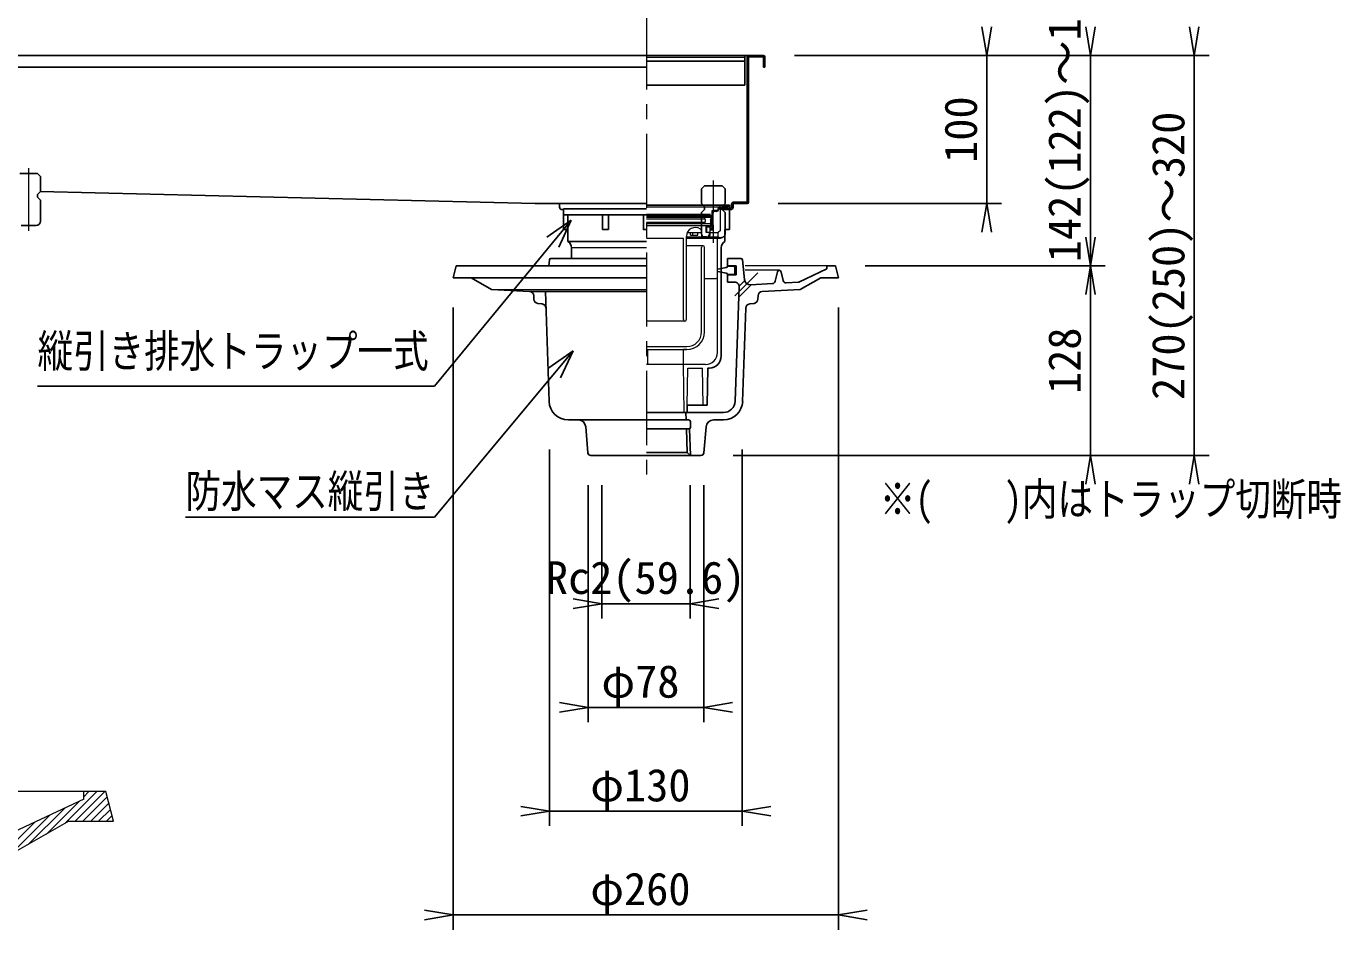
# Model space of a CAD drawing. Units: millimetres at full size, sheet at 1:10. Extents: x -1488 to 1365, y -1052 to 870.
# Drawn here: x -598 to 289, y -460 to 150 of the extents above; entities that cross this region are included whole.
import ezdxf
from ezdxf.enums import TextEntityAlignment as Align

# ---------------------------------------------------------------- set-up
doc = ezdxf.new("R2010")
doc.units = ezdxf.units.MM
doc.header["$LTSCALE"] = 10
doc.linetypes.add('CHAIN1', pattern=[8, 5, -1, 1, -1])
doc.linetypes.add('DASHED2', pattern=[3, 2, -1])
for name, color, linetype, lineweight in [('0-0_計極細', 45, 'Continuous', 15), ('0-1_計細線', 3, 'Continuous', 25), ('0-E_極細4', 14, 'Continuous', 15)]:
    doc.layers.add(name, color=color, linetype=linetype, lineweight=lineweight)
doc.layers.add('0-5_寸法線', color=7, linetype='Continuous')
doc.styles.add('ＭＳ ゴシック', font='')
doc.styles.get('ＭＳ ゴシック').set_extended_font_data('MS Gothic')

# ---------------------------------------------------------------- blocks, each defined once
blk = doc.blocks.new('open_arrow')
at = {"color": 0, "linetype": 'Continuous', "lineweight": -2}
blk.add_lwpolyline([(7.5, 1.25), (0, 0), (7.5, -1.25)], dxfattribs=at)

msp = doc.modelspace()

# ---------------------------------------------------------------- linework, layer by layer
at = {"layer": '0-0_計極細', "linetype": 'CHAIN1'}
for p, q in [((-179.4, 557.3), (-179.4, -161.57)), ((-596.4, 54.12), (-596.4, 11.93)), ((-119.67, -31.94), (-104.14, -16.4))]:
    msp.add_line(p, q, dxfattribs=at)
at = {"layer": '0-0_計極細'}
for p, q in [((-179.4, 129.11), (-112.9, 129.11)), ((-179.4, 28.12), (-129.42, 28.12)), ((-129.42, 28.12), (-123.4, 29.12)), ((-129.42, 27.41), (-123.4, 28.41)), ((-129.42, 12.1), (-129.42, 27.42)), ((-123.4, 26.71), (-129.42, 25.91)), ((-135.9, 21.22), (-179.4, 21.22)), ((-179.4, 21.02), (-135.25, 21.02)), ((-179.4, 20.02), (-140.15, 20.02)), ((-179.2, 23.12), (-136.2, 23.12)), ((-179.2, 22.12), (-135.6, 22.12)), ((-140.15, 17.72), (-139.65, 18.22)), ((-139.65, 21.02), (-139.65, 20.52)), ((-139.65, 19.52), (-139.65, 18.22)), ((-136.05, 19.52), (-135.25, 21.02)), ((-136.05, 19.52), (-136.05, 16.72)), ((-135.9, 21.22), (-135.9, 22.12)), ((-135.1, 25.62), (-133.15, 25.62)), ((-135.1, 22.62), (-135.1, 25.62)), ((-135.1, 13.32), (-135.1, 23.87)), ((-134.4, 12.62), (-134.4, 23.87)), ((-132.16, 25.62), (-133.35, 25.62)), ((-132.16, 24.92), (-133.35, 24.92)), ((-179.4, 17.72), (-140.15, 17.72)), ((-179.4, 16.72), (-136.05, 16.72)), ((-135.9, 16.62), (-179.4, 16.62)), ((-135.9, 15.12), (-179.4, 15.12)), ((-151.85, 10.62), (-141.91, 10.62)), ((-149.62, 8.92), (-149.62, 10.62)), ((-149.62, 8.92), (-144.62, 8.92)), ((-148.12, 8.92), (-148.12, 10.62)), ((-144.62, 8.92), (-144.62, 10.62)), ((-141.9, 7.72), (-141.9, 10.72)), ((-139.65, 17.22), (-140.15, 17.72)), ((-139.65, 17.22), (-139.65, 16.72)), ((-139.15, 10.72), (-139.15, 15.12)), ((-139.15, 14.62), (-135.1, 14.62)), ((-138.65, 10.72), (-138.65, 14.62)), ((-136.4, 8.62), (-136.4, 14.62)), ((-136.4, 13.32), (-135.1, 13.32)), ((-136.4, 12.62), (-134.4, 12.62)), ((-136.4, 10.62), (-130.9, 10.62)), ((-135.9, 15.12), (-135.9, 16.62)), ((-129.42, 12.1), (-130.9, 10.62)), ((-130.9, 7.71), (-130.9, 10.62)), ((-179.4, 0.38), (-229.9, 0.38)), ((-179.4, 6.91), (-154.4, 6.91)), ((-154.4, -48.08), (-154.4, 6.91)), ((-152.5, 6.91), (-129.42, 6.91)), ((-152.4, -48.08), (-152.4, 8.09)), ((-152.4, 7.71), (-130.9, 7.71)), ((-141.15, 1.71), (-152.4, 1.71)), ((-142.15, -56.29), (-142.15, 0.71)), ((-138.9, 7.72), (-141.9, 7.72)), ((-140.15, -56.29), (-140.15, 0.71)), ((-137.23, 8.62), (-136.4, 8.62)), ((-131.4, -19.37), (-131.4, 6.91)), ((-129.42, 6.91), (-130.9, 7.71)), ((-140.15, -20.36), (-132.28, -20.36)), ((-131.4, -70.29), (-131.4, -19.37)), ((-283.84, -27.72), (-179.4, -27.72)), ((-140.15, -56.29), (-140.15, -29.29)), ((-153.4, -49.08), (-179.4, -49.08)), ((-152.41, -48.21), (-152.41, -48.21)), ((-179.4, -66.29), (-152.15, -66.29)), ((-179.4, -68.29), (-178.47, -68.29)), ((-178.47, -68.29), (-152.15, -68.29)), ((-178.41, -77.79), (-178.47, -68.3)), ((-152.15, -68.29), (-154.4, -68.29)), ((-154.4, -78.29), (-154.4, -68.29)), ((-154.4, -78.29), (-179.4, -78.29)), ((-154.4, -78.39), (-154.4, -78.29)), ((-139.4, -78.29), (-154.4, -78.29)), ((-153.9, -110.79), (-154.4, -78.29)), ((-151.82, -105.79), (-151.4, -80.79)), ((-151.4, -80.79), (-141.4, -80.79)), ((-141.15, -105.79), (-141.4, -80.79))]:
    msp.add_line(p, q, dxfattribs=at)
at = {"layer": '0-0_計極細', "linetype": 'DASHED2'}
msp.add_line((-134.4, 45.86), (-134.4, 3.66), dxfattribs=at)
at = {"layer": '0-0_計極細'}
for points in [[(-139.65, 19.52), (-140.15, 20.02), (-139.65, 20.52)], [(-136.9, 9.72), (-136.9, 10.72), (-139.15, 10.72)]]:
    msp.add_lwpolyline(points, dxfattribs=at)
for centre, radius, start, end in [((-129.42, 26.37), 1.75, 90, 173.7163), ((-129.42, 26.37), 1.05, 90, 172.98762), ((-135.6, 22.62), 0.5, 270, 360), ((-133.35, 23.87), 1.75, 90, 180), ((-133.35, 23.87), 1.05, 90, 180), ((-132.16, 26.62), 1, 270, 356.64911), ((-132.16, 26.62), 1.7, 270, 355.891), ((-146.4, 8.09), 6, 55.16629, 180), ((-144.9, 10.72), 3, 0, 50.0295), ((-138.9, 9.72), 2, 270, 360), ((-141.15, 0.71), 1, 90, 180), ((-141.15, 0.71), 1, 0, 90), ((-132.4, -19.37), 1, 277.18076, 360), ((-153.4, -48.08), 1, 180, 270), ((-153.4, -48.08), 1, 270, 360), ((-152.15, -56.29), 12, 270, 360), ((-152.15, -56.29), 10, 270, 360), ((-139.4, -70.29), 8, 270, 360), ((-177.91, -77.79), 0.5, 180.39514, 270)]:
    msp.add_arc(centre, radius, start, end, dxfattribs=at)
at = {"layer": '0-1_計細線'}
for p, q in [((-110.4, 130.21), (-1092.4, 130.21)), ((-179.4, 126.31), (-112.9, 126.31)), ((-112.9, 130.21), (-112.9, 110.21)), ((-111.4, 129.21), (-111.4, 31.21)), ((-100.4, 130.21), (-110.4, 130.21)), ((-110.4, 129.21), (-110.4, 31.21)), ((-100.4, 129.21), (-110.4, 129.21)), ((-100.4, 122.21), (-100.4, 129.21)), ((-99.4, 122.21), (-99.4, 129.21)), ((-1093.4, 122.21), (-179.4, 122.21)), ((-100.4, 122.21), (-99.4, 122.21)), ((-179.4, 110.21), (-112.9, 110.21)), ((-602.18, 50.47), (-590.18, 50.47)), ((-588.18, 48.47), (-590.18, 50.47)), ((-588.18, 38.47), (-588.18, 48.47)), ((-588.18, 38.47), (-590.18, 36.47)), ((-590.18, 36.47), (-590.18, 34.47)), ((-254.4, 30.21), (-588.37, 38.28)), ((-590.18, 34.47), (-588.18, 32.47)), ((-588.18, 32.47), (-588.18, 18.47)), ((-179.4, 30.21), (-254.4, 30.21)), ((-237.9, 29.71), (-237.9, 27.71)), ((-235.4, 26.71), (-179.4, 26.71)), ((-235.4, 12.71), (-235.4, 26.71)), ((-179.4, 29.12), (-123.4, 29.12)), ((-123.4, 12.71), (-123.4, 29.12)), ((-121.9, 29.71), (-121.9, 27.71)), ((-120.9, 29.71), (-120.9, 27.71)), ((-111.4, 31.21), (-120.4, 31.21)), ((-111.4, 30.21), (-120.4, 30.21)), ((-236.4, 26.21), (-235.4, 26.21)), ((-179.4, 22.71), (-235.4, 22.71)), ((-232.4, 4.71), (-232.4, 22.71)), ((-208.9, 12.71), (-208.9, 22.71)), ((-204.9, 12.71), (-204.9, 22.71)), ((-122.4, 26.21), (-128.4, 26.21)), ((-601.18, 15.47), (-591.18, 15.47)), ((-232.4, 12.71), (-235.4, 12.71)), ((-204.9, 12.71), (-208.9, 12.71)), ((-126.4, 4.71), (-126.4, 12.71)), ((-126.4, 12.71), (-123.4, 12.71)), ((-179.4, 4.71), (-232.4, 4.71)), ((-229.9, -6.79), (-229.9, 0.38)), ((-128.9, -72.79), (-128.9, 0.38)), ((-244.81, -7.68), (-245.26, -11.79)), ((-243.81, -6.79), (-179.4, -6.79)), ((-115.61, -6.79), (-124.71, -6.79)), ((-124.71, -11.79), (-124.71, -6.79)), ((-114.62, -7.68), (-113.13, -21.03)), ((-309.71, -19.79), (-307.72, -11.79)), ((-307.72, -11.79), (-179.4, -11.79)), ((-125.52, -12.95), (-131.21, -14.09)), ((-131.21, -15.49), (-125.52, -16.63)), ((-118.71, -11.79), (-124.71, -11.79)), ((-120.71, -11.98), (-124.71, -11.98)), ((-120.71, -17.58), (-124.71, -17.58)), ((-119.71, -16.58), (-119.71, -12.98)), ((-118.71, -17.79), (-118.71, -11.79)), ((-90.97, -15.93), (-92.41, -22.21)), ((-88.46, -15.95), (-87.12, -21.7)), ((-57.69, -13.77), (-76.47, -22.69)), ((-57.71, -13.79), (-57.71, -11.79)), ((-51.71, -11.79), (-57.71, -11.79)), ((-49.71, -19.79), (-51.71, -11.79)), ((-309.71, -19.79), (-179.4, -19.79)), ((-118.71, -17.79), (-124.71, -17.79)), ((-124.71, -22.79), (-124.71, -17.79)), ((-119.82, -22.79), (-124.71, -22.79)), ((-116.82, -25.89), (-119.41, -103.06)), ((-117.05, -32.85), (-108.77, -24.57)), ((-116.82, -25.55), (-112.99, -21.72)), ((-94.25, -23.76), (-108.94, -24.58)), ((-76.73, -22.77), (-85.06, -23.24)), ((-61.69, -19.79), (-75.59, -27.72)), ((-49.71, -19.79), (-61.69, -19.79)), ((-258.24, -29.15), (-179.4, -29.15)), ((-255.41, -32.05), (-255.34, -34.23)), ((-247.5, -29.15), (-245.02, -103.23)), ((-104.02, -32.05), (-104.09, -34.23)), ((-75.59, -27.72), (-101.19, -29.15)), ((-252.71, -37.11), (-249.75, -37.47)), ((-112.3, -40.35), (-114.41, -103.23)), ((-106.72, -37.11), (-109.67, -37.47)), ((-151.9, -110.79), (-151.82, -105.79)), ((-151.82, -105.79), (-138.3, -105.79)), ((-179.4, -110.79), (-151.9, -110.79)), ((-127.4, -110.79), (-179.4, -110.79)), ((-152.68, -110.79), (-152.52, -115.79)), ((-232.02, -115.79), (-179.4, -115.79)), ((-220.33, -120.37), (-218.85, -137.96)), ((-150.71, -115.79), (-179.4, -115.79)), ((-150.71, -121.79), (-179.4, -121.79)), ((-152.32, -121.79), (-151.78, -137.79)), ((-150.31, -121.79), (-149.71, -139.79)), ((-149.71, -120.79), (-149.71, -116.79)), ((-139.1, -120.37), (-140.57, -137.96)), ((-127.4, -115.79), (-134.12, -115.79)), ((-216.86, -139.79), (-179.4, -139.79)), ((-151.78, -137.79), (-179.4, -137.79)), ((-142.57, -139.79), (-179.4, -139.79)), ((-151.78, -137.8), (-149.71, -139.79))]:
    msp.add_line(p, q, dxfattribs=at)
at = {"layer": '0-1_計細線', "linetype": 'DASHED2'}
for p, q in [((-140.18, 42.21), (-142.18, 40.21)), ((-142.18, 30.21), (-142.18, 40.21)), ((-140.18, 42.21), (-128.18, 42.21)), ((-126.18, 40.21), (-128.18, 42.21)), ((-126.18, 30.21), (-126.18, 40.21)), ((-142.18, 24.21), (-142.18, 10.21)), ((-126.18, 24.21), (-126.18, 10.21)), ((-139.18, 7.21), (-129.18, 7.21))]:
    msp.add_line(p, q, dxfattribs=at)
at = {"layer": '0-1_計細線', "lineweight": 15}
for p, q in [((-57.71, -11.79), (-112.71, -11.79)), ((-89.71, -14.79), (-112.71, -14.79))]:
    msp.add_line(p, q, dxfattribs=at)
at = {"layer": '0-1_計細線', "linetype": 'DASHED2'}
for points in [[(-142.18, 30.21), (-140.18, 28.21), (-140.18, 26.21), (-142.18, 24.21)], [(-126.18, 30.21), (-128.18, 28.21), (-128.18, 26.21), (-126.18, 24.21)]]:
    msp.add_lwpolyline(points, dxfattribs=at)
at = {"layer": '0-1_計細線'}
for points in [[(-122.4, 27.21), (-128.4, 27.21), (-128.4, 26.21)], [(-179.4, 12.71), (-181.4, 12.71), (-181.4, 22.71)], [(-297.73, -19.79), (-283.84, -27.72), (-258.24, -29.15)], [(-138.3, -105.79), (-137.9, -80.79), (-136.9, -80.79)]]:
    msp.add_lwpolyline(points, dxfattribs=at)
for centre, radius, start, end in [((-110.4, 129.21), 1, 90, 180), ((-100.4, 129.21), 1, 0, 90), ((-238.4, 29.71), 0.5, 0, 90), ((-236.4, 27.71), 1.5, 180, 270), ((-122.4, 27.71), 1.5, 270, 360), ((-122.4, 27.71), 0.5, 270, 360), ((-120.4, 29.71), 1.5, 90, 180), ((-120.4, 29.71), 0.5, 90, 180), ((-111.4, 31.21), 1, 270, 360), ((-591.18, 18.47), 3, 270, 360), ((-234.9, 0.38), 5, 0, 60), ((-123.9, 0.38), 5, 120, 180), ((-243.81, -7.79), 1, 90, 173.65981), ((-115.61, -7.79), 1, 6.34019, 90), ((-125.71, -11.96), 1, 281.33475, 360), ((-125.71, -17.61), 1, 0, 78.66525), ((-120.71, -12.98), 1, 0, 90), ((-120.71, -16.58), 1, 270, 360), ((-89.5, -16.29), 1.5, 98.1445, 160.17913), ((-89.93, -16.29), 1.5, 13.20109, 81.8555), ((-119.82, -25.79), 3, 358.07878, 90), ((-109.16, -20.59), 4, 186.34019, 273.20791), ((-94.36, -21.76), 2, 273.20791, 347.09818), ((-85.17, -21.24), 2, 193.20109, 273.20791), ((-76.9, -21.79), 1, 270, 295.41929), ((-258.41, -32.15), 3, 1.92122, 86.79209), ((-252.34, -34.13), 3, 181.92122, 262.89591), ((-107.09, -34.13), 3, 277.10409, 358.07878), ((-101.02, -32.15), 3, 93.20791, 178.07878), ((-250.12, -40.45), 3, 1.92122, 82.89591), ((-109.3, -40.45), 3, 97.10409, 178.07878), ((-136.9, -72.79), 8, 270, 360), ((-232.02, -102.79), 13, 181.92122, 270), ((-127.4, -102.79), 8, 270, 358.07878), ((-127.4, -102.79), 13, 270, 358.07878), ((-225.31, -120.79), 5, 4.79504, 90), ((-150.71, -116.79), 1, 0, 90), ((-150.71, -120.79), 1, 270, 360), ((-134.12, -120.79), 5, 90, 175.20496), ((-216.86, -137.79), 2, 184.79504, 270), ((-142.57, -137.79), 2, 270, 355.20496)]:
    msp.add_arc(centre, radius, start, end, dxfattribs=at)
at = {"layer": '0-1_計細線', "linetype": 'DASHED2'}
for centre, start, end in [((-139.18, 10.21), 180, 270), ((-129.18, 10.21), 270, 360)]:
    msp.add_arc(centre, 3, start, end, dxfattribs=at)
at = {"layer": '0-5_寸法線'}
for p, q in [((-79.4, 130.21), (60.29, 130.21)), ((-79.4, 130.21), (130.29, 130.21)), ((-79.4, 130.21), (200.29, 130.21)), ((50.29, 30.21), (50.29, 130.21)), ((120.29, -11.79), (120.29, 130.21)), ((190.29, -139.79), (190.29, 130.21)), ((-90.4, 30.21), (60.29, 30.21)), ((-230.17, 19.12), (-246.45, 7.5)), ((-230.17, 19.12), (-238.46, 0.92)), ((-31.71, -11.79), (130.29, -11.79)), ((120.29, -139.79), (120.29, -11.79)), ((-309.71, -39.79), (-309.71, -459.79)), ((-49.71, -39.79), (-49.71, -459.79)), ((-228.89, -69.09), (-245.23, -80.63)), ((-228.89, -69.09), (-237.27, -87.25)), ((-244.71, -135.79), (-244.71, -389.79)), ((-120.71, -139.79), (130.29, -139.79)), ((-120.71, -139.79), (200.29, -139.79)), ((-114.71, -135.79), (-114.71, -389.79)), ((-218.71, -159.8), (-218.71, -319.79)), ((-209.51, -159.79), (-209.51, -249.79)), ((-149.91, -159.79), (-149.91, -249.79)), ((-140.71, -159.8), (-140.71, -319.79)), ((-209.51, -239.79), (-149.91, -239.79)), ((-218.71, -309.79), (-140.71, -309.79)), ((-244.71, -379.79), (-114.71, -379.79)), ((-309.71, -449.79), (-49.71, -449.79))]:
    msp.add_line(p, q, dxfattribs=at)
for points in [[(-230.17, 19.12), (-322.38, -92.89), (-590.22, -92.89)], [(-228.89, -69.09), (-322.38, -181.44), (-490.38, -181.44)]]:
    msp.add_lwpolyline(points, dxfattribs=at)
at = {"layer": '0-E_極細4'}
for p, q in [((-559.08, -366.62), (-696.58, -366.62)), ((-559.08, -371.59), (-606.38, -394.07)), ((-571.81, -388.21), (-550.22, -366.62)), ((-564.92, -386.62), (-544.92, -366.62)), ((-559.62, -386.62), (-543.18, -370.18)), ((-559.08, -370.18), (-555.53, -366.62)), ((-559.08, -371.59), (-559.08, -366.62)), ((-596.51, -402.3), (-571.89, -377.68)), ((-584.16, -395.25), (-561.78, -372.88)), ((-554.31, -386.62), (-542.12, -374.43)), ((-549.01, -386.62), (-541.06, -378.67)), ((-611.7, -406.89), (-592.1, -387.28)), ((-606.08, -406.57), (-581.99, -382.48)), ((-569.03, -386.62), (-603.77, -406.44)), ((-569.03, -386.62), (-539.08, -386.62)), ((-543.71, -386.62), (-540, -382.92))]:
    msp.add_line(p, q, dxfattribs=at)
msp.add_lwpolyline([(-539.08, -386.62), (-544.06, -366.62), (-559.08, -366.62)], dxfattribs=at)

# ---------------------------------------------------------------- block references
at = {"layer": '0-5_寸法線', "xscale": 2.58, "yscale": 2.58}
for p, rotation in [((50.29, 130.21), 90), ((120.29, 130.21), 90), ((190.29, 130.21), 90), ((50.29, 30.21), 270), ((120.29, -11.79), 90), ((120.29, -11.79), 270), ((120.29, -139.79), 270), ((190.29, -139.79), 270), ((-209.51, -239.79), 180), ((-218.71, -309.79), 180), ((-244.71, -379.79), 180), ((-309.71, -449.79), 180)]:
    msp.add_blockref('open_arrow', p, dxfattribs=dict(at, rotation=rotation))
for p in [(-149.91, -239.79), (-140.71, -309.79), (-114.71, -379.79), (-49.71, -449.79)]:
    msp.add_blockref('open_arrow', p, dxfattribs=at)

# ---------------------------------------------------------------- texts
at = {"layer": '0-5_寸法線', "style": 'ＭＳ ゴシック'}
for s, p in [('142(122)～192', (120.29, -9.34)), ('100', (50.29, 57.71)), ('270(250)～320', (190.29, -102.29)), ('128', (120.29, -98.29))]:
    msp.add_text(s, height=21.99, rotation=90, dxfattribs=at).set_placement(p, align=Align.BOTTOM_LEFT)
at = {"layer": '0-5_寸法線', "style": 'ＭＳ ゴシック', "width": 0.8}
for s, p in [('縦引き排水トラップ一式', (-590.22, -86.84)), ('防水マス縦引き', (-490.38, -181.44)), ('※(\u3000\u3000)内はトラップ切断時', (-21.86, -186.72))]:
    msp.add_text(s, height=21.99, dxfattribs=at).set_placement(p, align=Align.BOTTOM_LEFT)
at = {"layer": '0-5_寸法線', "style": 'ＭＳ ゴシック'}
for s, p in [('Rc2(59.6)', (-247.21, -239.79)), ('φ78', (-209.71, -309.79)), ('φ130', (-217.21, -379.79)), ('φ260', (-217.21, -449.79))]:
    msp.add_text(s, height=21.99, dxfattribs=at).set_placement(p, align=Align.BOTTOM_LEFT)

doc.saveas('drawing.dxf')
